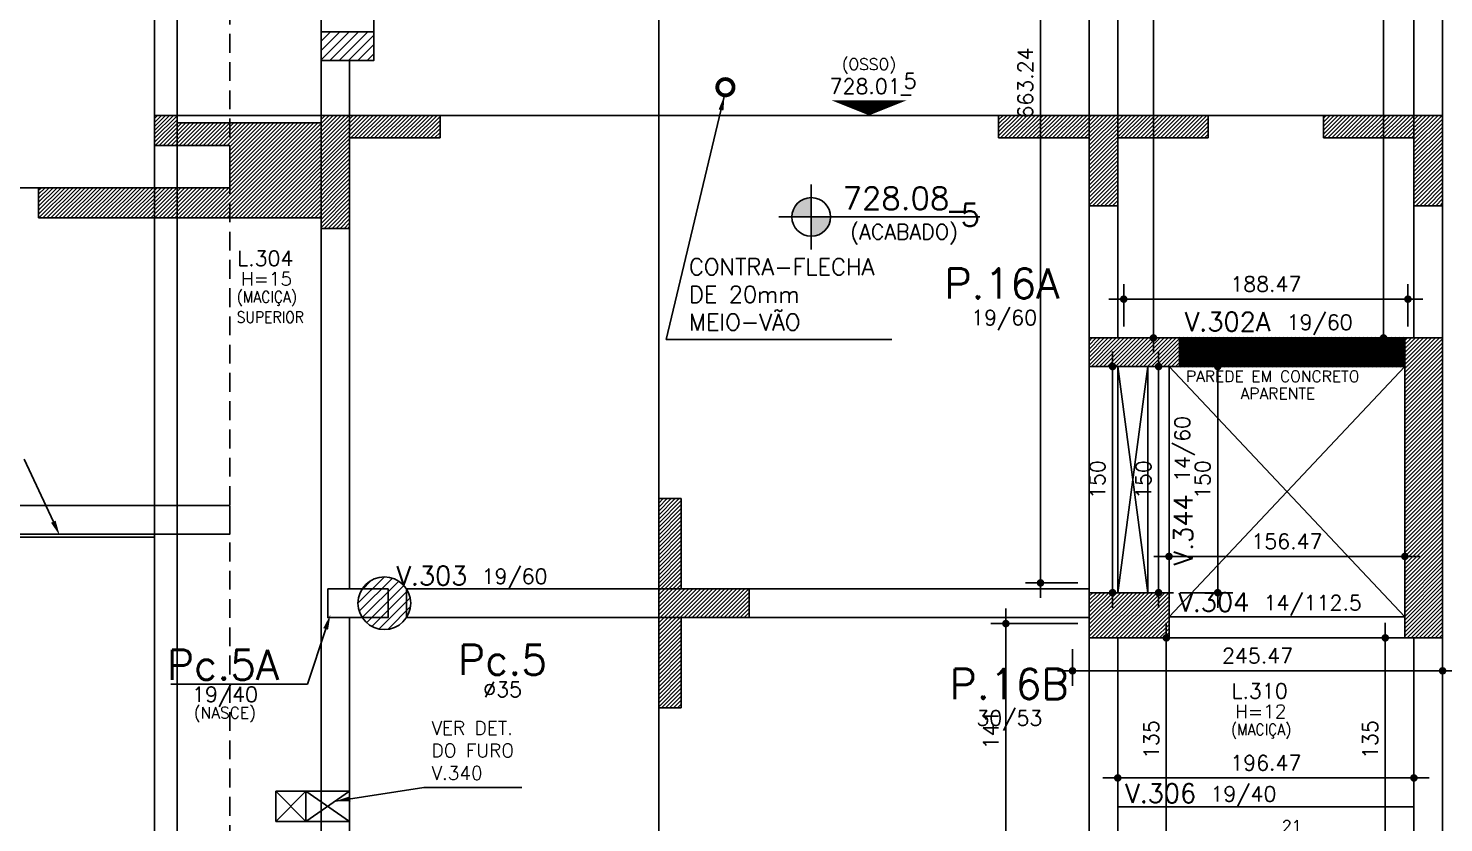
# Model space of a CAD drawing. Header units: inches. Extents: x 0 to 5940, y 0 to 4205.
# Drawn here: x 2979 to 3918, y 2925 to 3452 of the extents above; entities that cross this region are included whole.
import ezdxf
from ezdxf.enums import TextEntityAlignment as Align

# ---------------------------------------------------------------- set-up
doc = ezdxf.new("R2010")
doc.units = ezdxf.units.IN
doc.header["$LTSCALE"] = 50
doc.header["$MEASUREMENT"] = 0
doc.linetypes.add('HIDDEN', pattern=[0.375, 0.25, -0.125])
doc.layers.get('0').update_dxf_attribs({"color": 1})
for name, color, linetype in [('___HIDRAULICA', 30, 'Continuous'), ('CONTRA-FLECHA', 152, 'Continuous'), ('CORTE-FORMA', 1, 'Continuous'), ('COTA', 6, 'Continuous'), ('FO-HACHURA_PILAR-CONT', 252, 'Continuous'), ('FO-HACHURA_PILAR-MORRE', 252, 'Continuous'), ('FO-TEXTO-LAJES', 152, 'Continuous'), ('FO-TEXTO-VIGAS', 3, 'Continuous'), ('NIVEL', 3, 'Continuous'), ('NIVEL-ARQUITETURA', 3, 'Continuous'), ('P-C', 1, 'Continuous'), ('P-M', 7, 'Continuous'), ('P-N', 5, 'Continuous'), ('PAREDE', 191, 'Continuous'), ('SETAS', 8, 'Continuous'), ('TEXTO', 3, 'Continuous')]:
    doc.layers.add(name, color=color, linetype=linetype)
for name, color, linetype, lineweight in [('FO-Textos dos pilares', 3, 'Continuous', 20), ('FO-Vigas', 2, 'Continuous', 30), ('SEM LAJE', 8, 'Continuous', 30)]:
    doc.layers.add(name, color=color, linetype=linetype, lineweight=lineweight)
doc.styles.add('ROMANS', font='romans.shx')
doc.dimstyles.new('COTA_50', dxfattribs={"dimscale": 5, "dimtxt": 2, "dimasz": 1, "dimexe": 2, "dimexo": 1.5, "dimgap": 1, "dimtad": 1, "dimzin": 12, "dimdsep": 46, "dimtxsty": 'ROMANS', "dimblk1": 'COTA', "dimblk2": 'COTA', "dimsah": 1, "dimcen": -4, "dimdle": 1.5, "dimclrd": 6, "dimclre": 6, "dimclrt": 3, "dimadec": 0, "dimazin": 0, "dimtfac": 1, "dimtofl": 0, "dimtmove": 0, "dimatfit": 3, "dimldrblk": 'COTA', "dimfxl": 1, "dimtolj": 1, "dimtzin": 12, "dimarcsym": 0})
doc.dimstyles.new('NOTA', dxfattribs={"dimscale": 5, "dimtxt": 2, "dimasz": 2, "dimexe": 1.5, "dimexo": 2, "dimgap": 1, "dimtad": 1, "dimdec": 1, "dimzin": 12, "dimdsep": 46, "dimtxsty": 'ROMANS', "dimcen": 0.09, "dimclrd": 8, "dimclre": 8, "dimclrt": 3, "dimadec": 0, "dimazin": 0, "dimtfac": 1, "dimtdec": 1, "dimtofl": 0, "dimtmove": 0, "dimatfit": 3, "dimfxl": 1, "dimtolj": 1, "dimtzin": 12, "dimarcsym": 0})
pattern_1 = [(45, (-10708.8234, 9121.8574), (-1.32582521, 1.32582521), [])]

# ---------------------------------------------------------------- blocks, each defined once
blk = doc.blocks.new('COTA')
at = {"layer": 'COTA'}
for p, q in [((0, -2), (0, 2)), ((2, 0), (-2, 0))]:
    blk.add_line(p, q, dxfattribs=at)
at = {"layer": 'COTA', "const_width": 0.5}
blk.add_lwpolyline([(-0.25, 0, 1), (0.25, 0, 1)], format="xyb", close=True, dxfattribs=at)
blk = doc.blocks.new('*D366')
at = {"color": 6, "lineweight": -2, "transparency": 16777216}
for p, q in [((3706.02, 3253.71), (3706.02, 3281.94)), ((3894.49, 3253.71), (3894.49, 3281.94)), ((3711.02, 3271.94), (3889.49, 3271.94))]:
    blk.add_line(p, q, dxfattribs=at)
at = {"layer": 'Defpoints', "color": 0, "transparency": 16777216}
for p in [(3894.49, 3271.94), (3706.02, 3246.21), (3894.49, 3246.21)]:
    blk.add_point(p, dxfattribs=at)
at = {"color": 6, "lineweight": -2, "transparency": 16777216, "xscale": 5, "yscale": 5, "zscale": 5, "rotation": 180}
blk.add_blockref('COTA', (3706.02, 3271.94), dxfattribs=at)
at = {"color": 6, "lineweight": -2, "transparency": 16777216, "xscale": 5, "yscale": 5, "zscale": 5}
blk.add_blockref('COTA', (3894.49, 3271.94), dxfattribs=at)
at = {"color": 3, "transparency": 16777216, "insert": (3800.26, 3281.94), "char_height": 10, "attachment_point": 5, "style": 'ROMANS'}
blk.add_mtext('\\A1;188.47', dxfattribs=at)
blk = doc.blocks.new('*D369')
at = {"color": 6, "lineweight": -2, "transparency": 16777216}
for p, q in [((3672.02, 3039.71), (3672.02, 3015.36)), ((3917.49, 3039.71), (3917.49, 3015.36)), ((3677.02, 3025.36), (3912.49, 3025.36))]:
    blk.add_line(p, q, dxfattribs=at)
at = {"layer": 'Defpoints', "color": 0, "transparency": 16777216}
for p in [(3672.02, 3047.21), (3917.49, 3047.21), (3917.49, 3025.36)]:
    blk.add_point(p, dxfattribs=at)
at = {"color": 6, "lineweight": -2, "transparency": 16777216, "xscale": 5, "yscale": 5, "zscale": 5, "rotation": 180}
blk.add_blockref('COTA', (3672.02, 3025.36), dxfattribs=at)
at = {"color": 6, "lineweight": -2, "transparency": 16777216, "xscale": 5, "yscale": 5, "zscale": 5}
blk.add_blockref('COTA', (3917.49, 3025.36), dxfattribs=at)
at = {"color": 3, "transparency": 16777216, "insert": (3794.76, 3035.36), "char_height": 10, "attachment_point": 5, "style": 'ROMANS'}
blk.add_mtext('\\A1;245.47', dxfattribs=at)
blk = doc.blocks.new('*D370')
at = {"color": 6, "lineweight": -2, "transparency": 16777216}
for p, q in [((3736.02, 3068.71), (3736.02, 3111.26)), ((3892.49, 3068.71), (3892.49, 3111.26)), ((3887.49, 3101.26), (3741.02, 3101.26))]:
    blk.add_line(p, q, dxfattribs=at)
at = {"layer": 'Defpoints', "color": 0, "transparency": 16777216}
for p in [(3736.02, 3101.26), (3736.02, 3061.21), (3892.49, 3061.21)]:
    blk.add_point(p, dxfattribs=at)
at = {"color": 6, "lineweight": -2, "transparency": 16777216, "xscale": 5, "yscale": 5, "zscale": 5, "rotation": 180}
blk.add_blockref('COTA', (3736.02, 3101.26), dxfattribs=at)
at = {"color": 6, "lineweight": -2, "transparency": 16777216, "xscale": 5, "yscale": 5, "zscale": 5}
blk.add_blockref('COTA', (3892.49, 3101.26), dxfattribs=at)
at = {"color": 3, "transparency": 16777216, "insert": (3814.26, 3111.26), "char_height": 10, "attachment_point": 5, "style": 'ROMANS'}
blk.add_mtext('\\A1;156.47', dxfattribs=at)
blk = doc.blocks.new('*D375')
at = {"color": 6, "lineweight": -2, "transparency": 16777216}
for p, q in [((3702.02, 2942.71), (3702.02, 2964.3)), ((3898.49, 2942.71), (3898.49, 2964.3)), ((3893.49, 2954.3), (3707.02, 2954.3))]:
    blk.add_line(p, q, dxfattribs=at)
at = {"layer": 'Defpoints', "color": 0, "transparency": 16777216}
for p in [(3702.02, 2954.3), (3702.02, 2935.21), (3898.49, 2935.21)]:
    blk.add_point(p, dxfattribs=at)
at = {"color": 6, "lineweight": -2, "transparency": 16777216, "xscale": 5, "yscale": 5, "zscale": 5, "rotation": 180}
blk.add_blockref('COTA', (3702.02, 2954.3), dxfattribs=at)
at = {"color": 6, "lineweight": -2, "transparency": 16777216, "xscale": 5, "yscale": 5, "zscale": 5}
blk.add_blockref('COTA', (3898.49, 2954.3), dxfattribs=at)
at = {"color": 3, "transparency": 16777216, "insert": (3800.26, 2964.3), "char_height": 10, "attachment_point": 5, "style": 'ROMANS'}
blk.add_mtext('\\A1;196.47', dxfattribs=at)
blk = doc.blocks.new('*D456')
at = {"color": 6, "lineweight": -2, "transparency": 16777216}
for p, q in [((3729.11, 3222.21), (3729.11, 3082.21)), ((3729.52, 3227.21), (3739.11, 3227.21)), ((3729.52, 3077.21), (3739.11, 3077.21))]:
    blk.add_line(p, q, dxfattribs=at)
at = {"layer": 'Defpoints', "color": 0, "transparency": 16777216}
for p in [(3722.02, 3227.21), (3722.02, 3077.21), (3729.11, 3077.21)]:
    blk.add_point(p, dxfattribs=at)
at = {"color": 6, "lineweight": -2, "transparency": 16777216, "xscale": 5, "yscale": 5, "zscale": 5}
for p, rotation in [((3729.11, 3227.21), 90), ((3729.11, 3077.21), 270)]:
    blk.add_blockref('COTA', p, dxfattribs=dict(at, rotation=rotation))
at = {"color": 3, "transparency": 16777216, "insert": (3719.11, 3152.21), "char_height": 10, "attachment_point": 5, "rotation": 90, "style": 'ROMANS'}
blk.add_mtext('\\A1;150', dxfattribs=at)
blk = doc.blocks.new('*D457')
at = {"color": 6, "lineweight": -2, "transparency": 16777216}
for p, q in [((3743.52, 3227.21), (3778.35, 3227.21)), ((3768.35, 3222.21), (3768.35, 3082.21)), ((3743.52, 3077.21), (3778.35, 3077.21))]:
    blk.add_line(p, q, dxfattribs=at)
at = {"layer": 'Defpoints', "color": 0, "transparency": 16777216}
for p in [(3736.02, 3227.21), (3736.02, 3077.21), (3768.35, 3077.21)]:
    blk.add_point(p, dxfattribs=at)
at = {"color": 6, "lineweight": -2, "transparency": 16777216, "xscale": 5, "yscale": 5, "zscale": 5}
for p, rotation in [((3768.35, 3227.21), 90), ((3768.35, 3077.21), 270)]:
    blk.add_blockref('COTA', p, dxfattribs=dict(at, rotation=rotation))
at = {"color": 3, "transparency": 16777216, "insert": (3758.35, 3152.21), "char_height": 10, "attachment_point": 5, "rotation": 90, "style": 'ROMANS'}
blk.add_mtext('\\A1;150', dxfattribs=at)
blk = doc.blocks.new('*D460')
at = {"color": 6, "lineweight": -2, "transparency": 16777216}
for p, q in [((3675.52, 3746.95), (3640.79, 3746.95)), ((3650.79, 3088.71), (3650.79, 3741.95)), ((3675.52, 3083.71), (3640.79, 3083.71))]:
    blk.add_line(p, q, dxfattribs=at)
at = {"layer": 'Defpoints', "color": 0, "transparency": 16777216}
for p in [(3650.79, 3746.95), (3683.02, 3746.95), (3683.02, 3083.71)]:
    blk.add_point(p, dxfattribs=at)
at = {"color": 6, "lineweight": -2, "transparency": 16777216, "xscale": 5, "yscale": 5, "zscale": 5}
for p, rotation in [((3650.79, 3746.95), 90), ((3650.79, 3083.71), 270)]:
    blk.add_blockref('COTA', p, dxfattribs=dict(at, rotation=rotation))
at = {"color": 3, "transparency": 16777216, "insert": (3640.79, 3415.33), "char_height": 10, "attachment_point": 5, "rotation": 90, "style": 'ROMANS'}
blk.add_mtext('\\A1;663.24', dxfattribs=at)
blk = doc.blocks.new('*D461')
at = {"color": 6, "lineweight": -2, "transparency": 16777216}
for p, q in [((3675.52, 3056.71), (3617.82, 3056.71)), ((3627.82, 2920.71), (3627.82, 3051.71)), ((3675.52, 2915.71), (3617.82, 2915.71))]:
    blk.add_line(p, q, dxfattribs=at)
at = {"layer": 'Defpoints', "color": 0, "transparency": 16777216}
for p in [(3627.82, 3056.71), (3683.02, 3056.71), (3683.02, 2915.71)]:
    blk.add_point(p, dxfattribs=at)
at = {"color": 6, "lineweight": -2, "transparency": 16777216, "xscale": 5, "yscale": 5, "zscale": 5}
for p, rotation in [((3627.82, 3056.71), 90), ((3627.82, 2915.71), 270)]:
    blk.add_blockref('COTA', p, dxfattribs=dict(at, rotation=rotation))
at = {"color": 3, "transparency": 16777216, "insert": (3617.82, 2986.21), "char_height": 10, "attachment_point": 5, "rotation": 90, "style": 'ROMANS'}
blk.add_mtext('\\A1;141', dxfattribs=at)
blk = doc.blocks.new('*D465')
at = {"color": 6, "lineweight": -2, "transparency": 16777216}
for p, q in [((3709.52, 3047.21), (3744.25, 3047.21)), ((3734.25, 2917.21), (3734.25, 3042.21)), ((3709.52, 2912.21), (3744.25, 2912.21))]:
    blk.add_line(p, q, dxfattribs=at)
at = {"layer": 'Defpoints', "color": 0, "transparency": 16777216}
for p in [(3702.02, 3047.21), (3734.25, 3047.21), (3702.02, 2912.21)]:
    blk.add_point(p, dxfattribs=at)
at = {"color": 6, "lineweight": -2, "transparency": 16777216, "xscale": 5, "yscale": 5, "zscale": 5}
for p, rotation in [((3734.25, 3047.21), 90), ((3734.25, 2912.21), 270)]:
    blk.add_blockref('COTA', p, dxfattribs=dict(at, rotation=rotation))
at = {"color": 3, "transparency": 16777216, "insert": (3724.25, 2979.71), "char_height": 10, "attachment_point": 5, "rotation": 90, "style": 'ROMANS'}
blk.add_mtext('\\A1;135', dxfattribs=at)
blk = doc.blocks.new('*D466')
at = {"color": 6, "lineweight": -2, "transparency": 16777216}
for p, q in [((3694.52, 3227.21), (3688.59, 3227.21)), ((3698.59, 3082.21), (3698.59, 3222.21)), ((3694.52, 3077.21), (3688.59, 3077.21))]:
    blk.add_line(p, q, dxfattribs=at)
at = {"layer": 'Defpoints', "color": 0, "transparency": 16777216}
for p in [(3698.59, 3227.21), (3702.02, 3227.21), (3702.02, 3077.21)]:
    blk.add_point(p, dxfattribs=at)
at = {"color": 6, "lineweight": -2, "transparency": 16777216, "xscale": 5, "yscale": 5, "zscale": 5}
for p, rotation in [((3698.59, 3227.21), 90), ((3698.59, 3077.21), 270)]:
    blk.add_blockref('COTA', p, dxfattribs=dict(at, rotation=rotation))
at = {"color": 3, "transparency": 16777216, "insert": (3688.59, 3152.21), "char_height": 10, "attachment_point": 5, "rotation": 90, "style": 'ROMANS'}
blk.add_mtext('\\A1;150', dxfattribs=at)
blk = doc.blocks.new('*D467')
at = {"color": 6, "lineweight": -2, "transparency": 16777216}
for p, q in [((3709.52, 3751.16), (3735.66, 3751.16)), ((3725.66, 3746.16), (3725.66, 3251.21)), ((3709.52, 3246.21), (3735.66, 3246.21))]:
    blk.add_line(p, q, dxfattribs=at)
at = {"layer": 'Defpoints', "color": 0, "transparency": 16777216}
for p in [(3702.02, 3751.16), (3702.02, 3246.21), (3725.66, 3246.21)]:
    blk.add_point(p, dxfattribs=at)
at = {"color": 6, "lineweight": -2, "transparency": 16777216, "xscale": 5, "yscale": 5, "zscale": 5}
for p, rotation in [((3725.66, 3751.16), 90), ((3725.66, 3246.21), 270)]:
    blk.add_blockref('COTA', p, dxfattribs=dict(at, rotation=rotation))
at = {"color": 3, "transparency": 16777216, "insert": (3715.66, 3498.69), "char_height": 10, "attachment_point": 5, "rotation": 90, "style": 'ROMANS'}
blk.add_mtext('\\A1;504.96', dxfattribs=at)
blk = doc.blocks.new('*D471')
at = {"color": 6, "lineweight": -2, "transparency": 16777216}
for p, q in [((3890.99, 3753.39), (3868.37, 3753.39)), ((3878.37, 3251.21), (3878.37, 3748.39)), ((3890.99, 3246.21), (3868.37, 3246.21))]:
    blk.add_line(p, q, dxfattribs=at)
at = {"layer": 'Defpoints', "color": 0, "transparency": 16777216}
for p in [(3878.37, 3753.39), (3898.49, 3753.39), (3898.49, 3246.21)]:
    blk.add_point(p, dxfattribs=at)
at = {"color": 6, "lineweight": -2, "transparency": 16777216, "xscale": 5, "yscale": 5, "zscale": 5}
for p, rotation in [((3878.37, 3753.39), 90), ((3878.37, 3246.21), 270)]:
    blk.add_blockref('COTA', p, dxfattribs=dict(at, rotation=rotation))
at = {"color": 3, "transparency": 16777216, "insert": (3868.37, 3499.8), "char_height": 10, "attachment_point": 5, "rotation": 90, "style": 'ROMANS'}
blk.add_mtext('\\A1;507.18', dxfattribs=at)
blk = doc.blocks.new('*D472')
at = {"color": 6, "lineweight": -2, "transparency": 16777216}
for p, q in [((3890.99, 3047.21), (3869.47, 3047.21)), ((3879.47, 3042.21), (3879.47, 2917.21)), ((3890.99, 2912.21), (3869.47, 2912.21))]:
    blk.add_line(p, q, dxfattribs=at)
at = {"layer": 'Defpoints', "color": 0, "transparency": 16777216}
for p in [(3898.49, 3047.21), (3879.47, 2912.21), (3898.49, 2912.21)]:
    blk.add_point(p, dxfattribs=at)
at = {"color": 6, "lineweight": -2, "transparency": 16777216, "xscale": 5, "yscale": 5, "zscale": 5}
for p, rotation in [((3879.47, 3047.21), 90), ((3879.47, 2912.21), 270)]:
    blk.add_blockref('COTA', p, dxfattribs=dict(at, rotation=rotation))
at = {"color": 3, "transparency": 16777216, "insert": (3869.47, 2979.71), "char_height": 10, "attachment_point": 5, "rotation": 90, "style": 'ROMANS'}
blk.add_mtext('\\A1;135', dxfattribs=at)

msp = doc.modelspace()

# ---------------------------------------------------------------- hatches: boundary and pattern name
at = {"layer": 'CORTE-FORMA'}
h = msp.add_hatch(dxfattribs=at)
h.set_pattern_fill('ANSI31', color=70, scale=15)
h.set_pattern_definition([(45, (0, 949.3601), (-1.3258252, 1.3258252), [])])
h.paths.add_polyline_path([(3173.524, 3318.876), (3173.524, 3325.876), (2986.128, 3325.876), (2986.128, 3345.876), (3113.024, 3345.876), (3113.024, 3373.876), (3063.024, 3373.876), (3063.024, 3393.876), (3078.024, 3393.876), (3078.024, 3388.876), (3083.024, 3388.876), (3173.524, 3388.876), (3173.524, 3393.876), (3252.524, 3393.876), (3252.524, 3378.876), (3192.524, 3378.876), (3192.524, 3318.876)])
h = msp.add_hatch(dxfattribs=at)
h.set_pattern_fill('ANSI31', color=70, scale=15)
h.set_pattern_definition([(45, (-4121.7386, 9121.8574), (-1.3258252, 1.3258252), [])])
h.paths.add_polyline_path([(3683.024, 3378.876), (3683.024, 3333.876), (3702.024, 3333.876), (3702.024, 3378.876), (3762.024, 3378.876), (3762.024, 3393.876), (3623.024, 3393.876), (3623.024, 3378.876)])
h = msp.add_hatch(dxfattribs=at)
h.set_pattern_fill('ANSI31', color=70, scale=15)
h.set_pattern_definition(pattern_1)
h.paths.add_polyline_path([(3838.491, 3393.876), (3838.491, 3378.876), (3898.491, 3378.876), (3898.491, 3333.876), (3917.491, 3333.876), (3917.491, 3393.876)])
h = msp.add_hatch(dxfattribs=at)
h.set_pattern_fill('ANSI31', color=70, scale=15)
h.set_pattern_definition(pattern_1)
h.paths.add_polyline_path([(3412.533, 3060.707), (3412.533, 3000.707), (3397.533, 3000.707), (3397.533, 3139.707), (3412.533, 3139.707), (3412.533, 3079.707), (3457.533, 3079.707), (3457.533, 3060.707)])
at = {"layer": 'FO-HACHURA_PILAR-CONT'}
h = msp.add_hatch(dxfattribs=at)
h.set_pattern_fill('ANSI31', color=256, scale=15)
h.set_pattern_definition([(45, (-4121.7386, 9121.8574), (-1.3258252, 1.3258252), [])])
h.paths.add_polyline_path([(3683.024, 3246.207), (3683.024, 3227.207), (3743.024, 3227.207), (3743.024, 3246.207)])
h = msp.add_hatch(dxfattribs=at)
h.set_pattern_fill('ANSI31', color=256, scale=15)
h.set_pattern_definition(pattern_1)
h.paths.add_polyline_path([(3892.491, 3246.207), (3917.491, 3246.207), (3917.491, 3047.207), (3892.491, 3047.207)])
h = msp.add_hatch(dxfattribs=at)
h.set_pattern_fill('ANSI31', color=256, scale=15)
h.set_pattern_definition(pattern_1)
h.paths.add_polyline_path([(3683.024, 3047.207), (3683.024, 3077.207), (3736.024, 3077.207), (3736.024, 3047.207)])
at = {"layer": 'FO-HACHURA_PILAR-MORRE'}
h = msp.add_hatch(dxfattribs=at)
h.set_pattern_fill('ANSI31', color=256, scale=35)
h.set_pattern_definition([(45, (-10928.0438, 9121.8574), (-3.0935922, 3.0935922), [])])
h.paths.add_polyline_path([(3173.524, 3449.207), (3173.524, 3439.707), (3173.524, 3430.207), (3191.024, 3430.207), (3208.524, 3430.207), (3208.524, 3439.707), (3208.524, 3449.207), (3191.024, 3449.207)])
h = msp.add_hatch(dxfattribs=at)
h.set_pattern_fill('ANSI31', color=256, scale=35)
h.set_pattern_definition([(45, (-10920.5438, 9121.8574), (-3.0935922, 3.0935922), [])])
edge = h.paths.add_edge_path()
edge.add_ellipse((3215.524, 3070.207), major_axis=(17.5, 0), ratio=1, start_angle=0, end_angle=360)
at = {"layer": 'NIVEL-ARQUITETURA'}
h = msp.add_hatch(color=1, dxfattribs=at)
h.paths.add_polyline_path([(3510.537, 3321.577), (3511.514, 3326.485), (3498.689, 3326.485), (3498.689, 3317.556), (3504.008, 3314.911), (3507.757, 3317.416)])
h.paths.add_polyline_path([(3498.689, 3317.556), (3498.689, 3313.66), (3503.597, 3314.636), (3504.008, 3314.911)])
h.paths.add_polyline_path([(3498.689, 3339.31), (3493.781, 3338.333), (3489.62, 3335.553), (3486.84, 3331.393), (3485.864, 3326.485), (3498.689, 3326.485)])
at = {"layer": 'PAREDE', "linetype": 'Continuous', "lineweight": 50}
h = msp.add_hatch(dxfattribs=at)
h.set_pattern_fill('ANSI31', color=256, scale=15)
h.set_pattern_definition([(45, (-4121.7386, 9121.8574), (-1.3258252, 1.3258252), [])])
h.paths.add_polyline_path([(3892.491, 3246.207), (3743.024, 3246.207), (3743.024, 3227.207), (3892.491, 3227.207)])

# ---------------------------------------------------------------- linework, layer by layer
for points in [[(3702.024, 3246.207), (3683.024, 3246.207), (3683.024, 3750.949), (3702.024, 3750.949)], [(3743.024, 3246.207), (3892.491, 3246.207), (3892.491, 3227.207), (3743.024, 3227.207)], [(3683.024, 3227.207), (3702.024, 3227.207), (3702.024, 3077.207), (3683.024, 3077.207)], [(3722.024, 3077.207), (3736.024, 3077.207), (3736.024, 3227.207), (3722.024, 3227.207)], [(1692.024, 3134.957), (3113.024, 3134.957), (3113.024, 3115.957), (1692.024, 3115.957)], [(3230.221, 3060.707), (3683.024, 3060.707), (3683.024, 3079.707), (3230.221, 3079.707)], [(3736.024, 3047.207), (3892.491, 3047.207), (3892.491, 3061.207), (3736.024, 3061.207)], [(3683.024, 2916.207), (3702.024, 2916.207), (3702.024, 3047.207), (3683.024, 3047.207)], [(3702.024, 2916.207), (3898.491, 2916.207), (3898.491, 2935.207), (3702.024, 2935.207)]]:
    msp.add_lwpolyline(points, close=True)
at = {"layer": '___HIDRAULICA'}
for p, q in [((3143.524, 2925.457), (3143.524, 2945.457)), ((3143.524, 2945.457), (3163.524, 2945.457)), ((3163.524, 2945.457), (3163.524, 2925.457)), ((3163.524, 2945.457), (3163.524, 2925.457)), ((3163.524, 2945.457), (3192.524, 2945.457)), ((3163.524, 2925.457), (3163.524, 2945.457)), ((3192.524, 2925.457), (3192.524, 2945.457)), ((3192.524, 2925.457), (3192.524, 2945.457)), ((3192.524, 2945.457), (3192.524, 2925.457)), ((3192.524, 2945.457), (3192.524, 2945.457)), ((3163.524, 2925.457), (3143.524, 2925.457)), ((3192.524, 2925.457), (3163.524, 2925.457)), ((3192.524, 2925.457), (3192.524, 2925.457))]:
    msp.add_line(p, q, dxfattribs=at)
at = {"layer": '___HIDRAULICA', "color": 252}
for p, q in [((3143.524, 2945.457), (3163.524, 2925.457)), ((3163.524, 2945.457), (3143.524, 2925.457)), ((3163.524, 2945.457), (3192.524, 2925.457)), ((3192.524, 2945.457), (3163.524, 2925.457))]:
    msp.add_line(p, q, dxfattribs=at)
at = {"layer": 'CONTRA-FLECHA', "linetype": 'Continuous', "const_width": 2.56}
msp.add_lwpolyline([(3437.956, 3408.729, 1), (3445.593, 3416.366, 1)], format="xyb", close=True, dxfattribs=at)
at = {"layer": 'CORTE-FORMA', "color": 8}
for p, q in [((3397.533, 3687.718), (3397.533, 3139.707)), ((3173.524, 3393.876), (3078.024, 3393.876)), ((3252.524, 3393.876), (3623.024, 3393.876)), ((3762.024, 3393.876), (3838.491, 3393.876)), ((2442.667, 3345.876), (2986.128, 3345.876)), ((3397.533, 3000.707), (3397.533, 2660.672))]:
    msp.add_line(p, q, dxfattribs=at)
at = {"layer": 'CORTE-FORMA'}
for p, q in [((3063.024, 3393.876), (3063.024, 3373.876)), ((3078.024, 3393.876), (3063.024, 3393.876)), ((3078.024, 3388.876), (3078.024, 3393.876)), ((3252.524, 3393.876), (3173.524, 3393.876)), ((3173.524, 3393.876), (3173.524, 3388.876)), ((3623.024, 3393.876), (3762.024, 3393.876)), ((3838.491, 3393.876), (3917.491, 3393.876)), ((3917.491, 3393.876), (3917.491, 3333.876)), ((3173.524, 3388.876), (3078.024, 3388.876)), ((3113.024, 3373.876), (3063.024, 3373.876)), ((3113.024, 3373.876), (3113.024, 3345.876)), ((3252.524, 3378.876), (3192.524, 3378.876)), ((3192.524, 3378.876), (3192.524, 3318.876)), ((3623.024, 3378.876), (3683.024, 3378.876)), ((3683.024, 3378.876), (3683.024, 3333.876)), ((3702.024, 3378.876), (3762.024, 3378.876)), ((3702.024, 3378.876), (3702.024, 3333.876)), ((3838.491, 3378.876), (3898.491, 3378.876)), ((3898.491, 3378.876), (3898.491, 3333.876)), ((2986.128, 3345.876), (3113.024, 3345.876)), ((3683.024, 3333.876), (3702.024, 3333.876)), ((3898.491, 3333.876), (3917.491, 3333.876)), ((2986.128, 3325.876), (3173.524, 3325.876)), ((3173.524, 3325.876), (3173.524, 3318.876)), ((3192.524, 3318.876), (3173.524, 3318.876)), ((3397.533, 3139.707), (3397.533, 3000.707)), ((3412.533, 3139.707), (3412.533, 3079.707)), ((3412.533, 3079.707), (3457.533, 3079.707)), ((3457.533, 3079.707), (3457.533, 3060.707)), ((3412.533, 3060.707), (3412.533, 3000.707)), ((3412.533, 3060.707), (3457.533, 3060.707))]:
    msp.add_line(p, q, dxfattribs=at)
at = {"layer": 'CORTE-FORMA', "color": 70}
for p, q in [((3252.524, 3378.876), (3252.524, 3393.876)), ((3623.024, 3378.876), (3623.024, 3393.876)), ((3762.024, 3378.876), (3762.024, 3393.876)), ((3838.491, 3393.876), (3838.491, 3378.876)), ((2986.128, 3325.876), (2986.128, 3345.876)), ((3397.533, 3139.707), (3412.533, 3139.707)), ((3397.533, 3000.707), (3412.533, 3000.707))]:
    msp.add_line(p, q, dxfattribs=at)
at = {"layer": 'COTA', "color": 8}
for p, q in [((2995.962, 3124.25), (2976.574, 3165.735)), ((3176.611, 3053.115), (3164.464, 3016.576)), ((3073.993, 3016.576), (3164.464, 3016.576))]:
    msp.add_line(p, q, dxfattribs=at)
for points in [[(2997.472, 3124.956), (3000.196, 3115.191), (2994.452, 3123.544)], [(3178.192, 3052.589), (3179.766, 3062.605), (3175.029, 3053.641)]]:
    msp.add_solid(points, dxfattribs=at)
at = {"layer": 'FO-Vigas'}
for p, q in [((3683.024, 3246.207), (3683.024, 3750.949)), ((3702.024, 3246.207), (3702.024, 3751.164)), ((3063.024, 1816.207), (3063.024, 3741.94)), ((3078.024, 1843.172), (3078.024, 3742.166)), ((3173.524, 1804.207), (3173.524, 3745.189)), ((3208.524, 3449.207), (3208.524, 3745.189)), ((3898.491, 3572.107), (3898.491, 3246.207)), ((3917.491, 3572.107), (3917.491, 3246.207)), ((3192.524, 3079.707), (3192.524, 3430.207)), ((3743.024, 3246.207), (3892.491, 3246.207)), ((3683.024, 3079.707), (3683.024, 3227.207)), ((3702.024, 3077.207), (3702.024, 3227.207)), ((3722.024, 3227.207), (3722.024, 3077.207)), ((3736.024, 3227.207), (3736.024, 3077.207)), ((3743.024, 3227.207), (3892.491, 3227.207)), ((3063.024, 3134.957), (2397.491, 3134.957)), ((3063.024, 3115.957), (2397.491, 3115.957)), ((3063.024, 3113.957), (2935.025, 3113.957)), ((3192.524, 3079.707), (3193.416, 3079.707)), ((3230.221, 3079.707), (3683.024, 3079.707)), ((3736.024, 3061.207), (3892.491, 3061.207)), ((3192.524, 2600.672), (3192.524, 3060.707)), ((3192.524, 3060.707), (3193.368, 3060.707)), ((3230.221, 3060.707), (3683.024, 3060.707)), ((3683.024, 2915.707), (3683.024, 3047.207)), ((3702.024, 2935.207), (3702.024, 3047.207)), ((3736.024, 3047.207), (3892.491, 3047.207)), ((3898.491, 3047.207), (3898.491, 2935.207)), ((3917.491, 3047.207), (3917.491, 2616.207)), ((3702.024, 2935.207), (3898.491, 2935.207))]:
    msp.add_line(p, q, dxfattribs=at)
at = {"layer": 'FO-Vigas', "linetype": 'HIDDEN'}
for p, q in [((3113.024, 1804.207), (3113.024, 3742.505)), ((3113.024, 3134.957), (3063.024, 3134.957)), ((3113.024, 3115.957), (3063.024, 3115.957))]:
    msp.add_line(p, q, dxfattribs=at)
at = {"layer": 'NIVEL', "color": 1}
msp.add_lwpolyline([(3537.037, 3393.876, 0, 50, 0), (3537.037, 3403.876, 50, 50, 0)], format="xyseb", dxfattribs=at)
at = {"layer": 'NIVEL-ARQUITETURA', "color": 1}
for p, q in [((3498.689, 3348.027), (3498.689, 3304.942)), ((3477.146, 3326.485), (3610.561, 3326.485))]:
    msp.add_line(p, q, dxfattribs=at)
msp.add_circle((3498.689, 3326.485), 12.825, dxfattribs=at)
at = {"layer": 'P-C'}
for p, q in [((3683.024, 3246.207), (3743.024, 3246.207)), ((3683.024, 3246.207), (3683.024, 3227.207)), ((3743.024, 3246.207), (3743.024, 3227.207)), ((3892.491, 3246.207), (3917.491, 3246.207)), ((3892.491, 3047.207), (3892.491, 3246.207)), ((3917.491, 3047.207), (3917.491, 3246.207)), ((3683.024, 3227.207), (3743.024, 3227.207)), ((3683.024, 3047.207), (3683.024, 3077.207)), ((3683.024, 3077.207), (3736.024, 3077.207)), ((3736.024, 3077.207), (3736.024, 3047.207)), ((3683.024, 3047.207), (3736.024, 3047.207)), ((3892.491, 3047.207), (3917.491, 3047.207))]:
    msp.add_line(p, q, dxfattribs=at)
at = {"layer": 'P-M'}
msp.add_lwpolyline([(3173.524, 3449.207), (3173.524, 3439.707), (3173.524, 3430.207), (3191.024, 3430.207), (3208.524, 3430.207), (3208.524, 3439.707), (3208.524, 3449.207), (3191.024, 3449.207), (3173.524, 3449.207)], close=True, dxfattribs=at)
msp.add_circle((3215.524, 3070.207), 17.5, dxfattribs=at)
at = {"layer": 'P-N'}
msp.add_lwpolyline([(3178.024, 3079.707), (3178.024, 3070.207), (3178.024, 3060.707), (3198.024, 3060.707), (3218.024, 3060.707), (3218.024, 3070.207), (3218.024, 3079.707), (3198.024, 3079.707), (3178.024, 3079.707)], close=True, dxfattribs=at)
at = {"layer": 'SEM LAJE'}
for p, q in [((3722.024, 3227.207), (3702.024, 3077.207)), ((3722.024, 3077.207), (3702.024, 3227.207)), ((3736.024, 3227.207), (3892.491, 3061.207)), ((3892.491, 3227.207), (3736.024, 3061.207))]:
    msp.add_line(p, q, dxfattribs=at)

# ---------------------------------------------------------------- texts
at = {"color": 3, "insert": (3246.798, 2972.504), "char_height": 9, "attachment_point": 4, "style": 'ROMANS'}
msp.add_mtext('{\\C4;VER DET. \\PDO FURO\\PV.340}', dxfattribs=at)
at = {"layer": 'CONTRA-FLECHA', "insert": (3417.568, 3275.058), "char_height": 11, "attachment_point": 4, "style": 'ROMANS'}
msp.add_mtext('{\\Fromans.shx;CONTRA-FLECHA\\PDE 20mm\\PMEIO-VÃO}', dxfattribs=at)
at = {"layer": 'FO-TEXTO-LAJES', "style": 'ROMANS'}
for s, p in [('L.304', (3117.943, 3293.992)), ('L.310', (3777.484, 3006.99))]:
    msp.add_text(s, height=10, dxfattribs=at).set_placement(p)
at = {"layer": 'FO-TEXTO-LAJES', "color": 3, "style": 'ROMANS'}
for s, p in [('H=15', (3120.37, 3280.911)), ('H=12', (3779.911, 2993.909))]:
    msp.add_text(s, height=9, dxfattribs=at).set_placement(p)
at = {"layer": 'FO-TEXTO-LAJES', "color": 4, "style": 'ROMANS', "width": 0.9}
for s, p in [('(MACIÇA)', (3117.625, 3269.693)), ('SUPERIOR', (3117.625, 3256.274)), ('(MACIÇA)', (3777.166, 2982.691))]:
    msp.add_text(s, height=7.5, dxfattribs=at).set_placement(p)
at = {"layer": 'FO-TEXTO-VIGAS', "color": 1, "style": 'ROMANS'}
for s, p in [('V.302A', (3746.453, 3250.757)), ('V.303', (3223.484, 3082.215)), ('V.304', (3742.174, 3064.685)), ('V.306', (3706.919, 2937.886))]:
    msp.add_text(s, height=12.5, dxfattribs=at).set_placement(p)
at = {"layer": 'FO-TEXTO-VIGAS', "style": 'ROMANS'}
for s, p in [('19/60', (3814.119, 3251.577)), ('19/60', (3280.091, 3083.035)), ('14/112.5', (3798.781, 3065.505)), ('19/40', (3763.526, 2938.706))]:
    msp.add_text(s, height=10, dxfattribs=at).set_placement(p)
at = {"layer": 'FO-TEXTO-VIGAS', "color": 4, "style": 'ROMANS'}
for s, p in [('PAREDE EM CONCRETO', (3747.281, 3216.982)), ('APARENTE', (3783.538, 3205.578))]:
    msp.add_text(s, height=7.5, dxfattribs=at).set_placement(p)
at = {"layer": 'FO-TEXTO-VIGAS', "style": 'ROMANS'}
msp.add_text('14/60', height=10, rotation=90, dxfattribs=at).set_placement((3749.819, 3150.685))
at = {"layer": 'FO-TEXTO-VIGAS', "color": 1, "style": 'ROMANS'}
msp.add_text('V.344', height=12.5, rotation=90, dxfattribs=at).set_placement((3751.652, 3095.3))
at = {"layer": 'FO-Textos dos pilares', "color": 1, "style": 'ROMANS'}
for s, p in [('P.16A', (3587.054, 3272.323)), ('Pc.5', (3264.4, 3022.663)), ('Pc.5A', (3071.273, 3019.389)), ('P.16B', (3590.527, 3006.618))]:
    msp.add_text(s, height=20, dxfattribs=at).set_placement(p)
at = {"layer": 'FO-Textos dos pilares', "color": 3, "style": 'ROMANS'}
for s, p in [('19/60', (3604.787, 3254.703)), ('19/40', (3087.994, 3004.696)), ('%%C35', (3281.121, 3007.971)), ('30/53', (3608.26, 2988.998))]:
    msp.add_text(s, height=10, dxfattribs=at).set_placement(p)
at = {"layer": 'FO-Textos dos pilares', "color": 4, "style": 'ROMANS'}
msp.add_text('(NASCE)', height=7.5, dxfattribs=at).set_placement((3089.145, 2993.836))
at = {"layer": 'NIVEL', "color": 4, "style": 'ROMANS'}
msp.add_text('(OSSO)', height=7.5, dxfattribs=at).set_placement((3536.932, 3424.033), align=Align.CENTER)
at = {"layer": 'NIVEL', "color": 3, "style": 'ROMANS'}
for s, p in [('728.01_', (3537.924, 3408.229)), ('5', (3564.331, 3411.77))]:
    msp.add_text(s, height=10, dxfattribs=at).set_placement(p, align=Align.CENTER)
at = {"layer": 'NIVEL-ARQUITETURA', "color": 1, "style": 'ROMANS'}
for s, p in [('728.08_', (3519.544, 3331.344)), ('5', (3597.799, 3320.354))]:
    msp.add_text(s, height=15, dxfattribs=at).set_placement(p)
at = {"layer": 'NIVEL-ARQUITETURA', "color": 3, "style": 'ROMANS'}
msp.add_text('(ACABADO)', height=10, dxfattribs=at).set_placement((3560.303, 3311.607), align=Align.CENTER)
at = {"layer": 'TEXTO', "color": 4, "style": 'ROMANS'}
msp.add_text('21', height=7.5, dxfattribs=at).set_placement((3811.003, 2918.714))

# ---------------------------------------------------------------- dimensions: what is measured, and where the dimension line sits
for base, p1, p2, picture, middle in [((3650.789, 3746.949), (3683.024, 3083.707), (3683.024, 3746.949), '*D460', (3640.789, 3415.328)), ((3725.659, 3246.207), (3702.024, 3751.164), (3702.024, 3246.207), '*D467', (3715.659, 3498.686)), ((3878.372, 3753.385), (3898.491, 3246.207), (3898.491, 3753.385), '*D471', (3868.372, 3499.796)), ((3698.595, 3227.207), (3702.024, 3077.207), (3702.024, 3227.207), '*D466', (3688.595, 3152.207)), ((3729.106, 3077.207), (3722.024, 3227.207), (3722.024, 3077.207), '*D456', (3719.106, 3152.207)), ((3768.347, 3077.207), (3736.024, 3227.207), (3736.024, 3077.207), '*D457', (3758.347, 3152.207)), ((3627.821, 3056.707), (3683.024, 2915.707), (3683.024, 3056.707), '*D461', (3617.821, 2986.207)), ((3734.248, 3047.207), (3702.024, 2912.207), (3702.024, 3047.207), '*D465', (3724.248, 2979.707)), ((3879.467, 2912.207), (3898.491, 3047.207), (3898.491, 2912.207), '*D472', (3869.467, 2979.707))]:
    dim = msp.add_linear_dim(base=base, p1=p1, p2=p2, angle=90, dimstyle='COTA_50')
    dim.commit()
    dim.dimension.update_dxf_attribs({"geometry": picture, "text_midpoint": middle})
for base, p1, p2, picture, middle in [((3894.491, 3271.941), (3706.024, 3246.207), (3894.491, 3246.207), '*D366', (3800.258, 3281.941)), ((3736.024, 3101.258), (3892.491, 3061.207), (3736.024, 3061.207), '*D370', (3814.258, 3111.258)), ((3917.491, 3025.361), (3672.024, 3047.207), (3917.491, 3047.207), '*D369', (3794.758, 3035.361)), ((3702.024, 2954.301), (3898.491, 2935.207), (3702.024, 2935.207), '*D375', (3800.258, 2964.301))]:
    dim = msp.add_linear_dim(base=base, p1=p1, p2=p2, dimstyle='COTA_50')
    dim.commit()
    dim.dimension.update_dxf_attribs({"geometry": picture, "text_midpoint": middle})

# ---------------------------------------------------------------- leaders
at = {"layer": 'CONTRA-FLECHA', "color": 8, "annotation_type": 0, "has_hookline": 1, "hookline_direction": 0, "text_width": 134.619}
msp.add_leader([(3441.187, 3407.179), (3402.568, 3245.177), (3412.568, 3245.177)], dimstyle='NOTA', dxfattribs=at)
at = {"layer": 'SETAS', "annotation_type": 0, "has_hookline": 1, "hookline_direction": 0, "text_width": 60}
msp.add_leader([(3183.024, 2938.905), (3241.798, 2948.004)], dimstyle='NOTA', dxfattribs=at)

doc.saveas('drawing.dxf')
